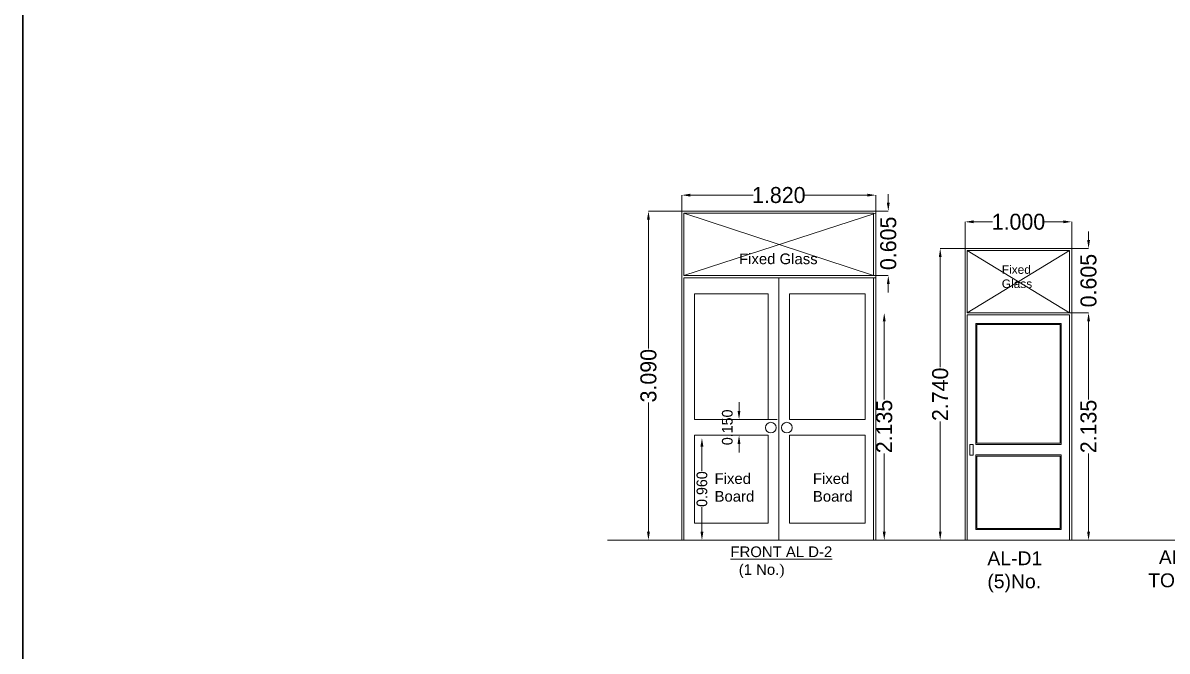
# Model space of a CAD drawing. Header units: millimetres. Extents: x 3614 to 12428, y -844 to 6844.
# Drawn here: x 5634.69 to 5645.43, y -779.26 to -773.36 of the extents above; entities that cross this region are included whole.
import ezdxf

# ---------------------------------------------------------------- set-up
doc = ezdxf.new("R2010")
doc.units = ezdxf.units.MM
doc.header["$LTSCALE"] = 40
doc.header["$MEASUREMENT"] = 0
doc.header["$PDMODE"] = 32
doc.header["$PDSIZE"] = 0.02
doc.linetypes.add('DASHED', pattern=[0.75, 0.5, -0.25])
doc.layers.get('Defpoints').update_dxf_attribs({"linetype": 'CONTINUOUS', "lineweight": 20})
for name, color, linetype, lineweight in [('Dim', 220, 'CONTINUOUS', 15), ('Door', 54, 'CONTINUOUS', 18), ('Dotted', 23, 'DASHED', 15), ('FLOOR FINISH', 10, 'CONTINUOUS', 15), ('TEXT', 7, 'CONTINUOUS', 20), ('Wall', 7, 'CONTINUOUS', 30)]:
    doc.layers.add(name, color=color, linetype=linetype, lineweight=lineweight)
doc.styles.add('DIM', font='arial.ttf')
doc.styles.add('L120', font='simplex.shx', dxfattribs={"height": 1})
doc.styles.add('Tabrej', font='GOTHIC.TTF')
doc.dimstyles.new('Tabrej', dxfattribs={"dimtxt": 0.5, "dimasz": 0.45, "dimexe": 0.18, "dimexo": 0.0625, "dimgap": 0.09, "dimtad": 0, "dimdec": 3, "dimzin": 0, "dimdsep": 46, "dimtxsty": 'Tabrej', "dimcen": 0, "dimclrd": 256, "dimclre": 256, "dimclrt": 7, "dimaunit": 1, "dimadec": 3, "dimazin": 0, "dimtfac": 1, "dimtdec": 3, "dimtofl": 0, "dimtmove": 0, "dimatfit": 3, "dimfxl": 0, "dimtolj": 1, "dimtzin": 0, "dimlwd": -1, "dimlwe": -1, "dimarcsym": 0})

# ---------------------------------------------------------------- blocks, each defined once
blk = doc.blocks.new('*D329')
at = {"layer": 'Defpoints', "color": 0, "ltscale": 0.05, "transparency": 16777216}
for p in [(5640.873, -775.128), (5640.56, -778.218), (5640.835, -778.218)]:
    blk.add_point(p, dxfattribs=at)
at = {"layer": 'Dim', "ltscale": 0.05, "transparency": 16777216}
for p, q in [((5640.873, -775.128), (5640.56, -775.128)), ((5640.56, -775.208), (5640.56, -776.419)), ((5640.56, -778.138), (5640.56, -776.926)), ((5640.835, -778.218), (5640.56, -778.218))]:
    blk.add_line(p, q, dxfattribs=at)
for points in [[(5640.546, -775.208), (5640.573, -775.208), (5640.56, -775.128)], [(5640.546, -778.138), (5640.573, -778.138), (5640.56, -778.218)]]:
    blk.add_solid(points, dxfattribs=at)
at = {"layer": 'Dim', "color": 7, "ltscale": 0.05, "transparency": 16777216, "insert": (5640.56, -776.673), "char_height": 0.15, "attachment_point": 5, "rotation": 90, "style": 'Tabrej'}
blk.add_mtext('\\A1;3.090', dxfattribs=at)
blk = doc.blocks.new('*D330')
at = {"layer": 'Defpoints', "color": 0, "ltscale": 0.05, "transparency": 16777216}
for p in [(5641.062, -777.258), (5641.062, -777.258), (5641.062, -778.218)]:
    blk.add_point(p, dxfattribs=at)
at = {"layer": 'Dim', "ltscale": 0.05, "transparency": 16777216}
for p, q in [((5641.062, -777.338), (5641.062, -777.569)), ((5641.062, -778.138), (5641.062, -777.907))]:
    blk.add_line(p, q, dxfattribs=at)
for points in [[(5641.048, -777.338), (5641.075, -777.338), (5641.062, -777.258)], [(5641.048, -778.138), (5641.075, -778.138), (5641.062, -778.218)]]:
    blk.add_solid(points, dxfattribs=at)
at = {"layer": 'Dim', "color": 7, "ltscale": 0.05, "transparency": 16777216, "insert": (5641.062, -777.738), "char_height": 0.1, "attachment_point": 5, "rotation": 90, "style": 'Tabrej'}
blk.add_mtext('\\A1;0.960', dxfattribs=at)
blk = doc.blocks.new('*D331')
at = {"layer": 'Defpoints', "color": 0, "ltscale": 0.05, "transparency": 16777216}
for p in [(5641.769, -777.083), (5641.41, -777.233), (5641.41, -777.233)]:
    blk.add_point(p, dxfattribs=at)
at = {"layer": 'Dim', "ltscale": 0.05, "transparency": 16777216}
for p, q in [((5641.41, -777.003), (5641.41, -776.923)), ((5641.769, -777.083), (5641.41, -777.083)), ((5641.41, -777.313), (5641.41, -777.393))]:
    blk.add_line(p, q, dxfattribs=at)
for points in [[(5641.396, -777.003), (5641.423, -777.003), (5641.41, -777.083)], [(5641.396, -777.313), (5641.423, -777.313), (5641.41, -777.233)]]:
    blk.add_solid(points, dxfattribs=at)
at = {"layer": 'Dim', "color": 7, "ltscale": 0.05, "transparency": 16777216, "insert": (5641.3, -777.158), "char_height": 0.1, "attachment_point": 5, "rotation": 90, "style": 'Tabrej'}
blk.add_mtext('\\A1;0.150', dxfattribs=at)
blk = doc.blocks.new('*D332')
at = {"layer": 'Defpoints', "color": 0, "ltscale": 0.05, "transparency": 16777216}
for p in [(5642.773, -776.083), (5642.773, -778.218), (5642.773, -778.218)]:
    blk.add_point(p, dxfattribs=at)
at = {"layer": 'Dim', "ltscale": 0.05, "transparency": 16777216}
for p, q in [((5642.773, -776.163), (5642.773, -776.897)), ((5642.773, -778.138), (5642.773, -777.403))]:
    blk.add_line(p, q, dxfattribs=at)
for points in [[(5642.759, -776.163), (5642.786, -776.163), (5642.773, -776.083)], [(5642.759, -778.138), (5642.786, -778.138), (5642.773, -778.218)]]:
    blk.add_solid(points, dxfattribs=at)
at = {"layer": 'Dim', "color": 7, "ltscale": 0.05, "transparency": 16777216, "insert": (5642.773, -777.15), "char_height": 0.15, "attachment_point": 5, "rotation": 90, "style": 'Tabrej'}
blk.add_mtext('\\A1;2.135', dxfattribs=at)
blk = doc.blocks.new('*D333')
at = {"layer": 'Defpoints', "color": 0, "ltscale": 0.05, "transparency": 16777216}
for p in [(5642.693, -774.977), (5640.873, -775.128), (5642.693, -775.128)]:
    blk.add_point(p, dxfattribs=at)
at = {"layer": 'Dim', "ltscale": 0.05, "transparency": 16777216}
for p, q in [((5640.873, -775.128), (5640.873, -774.977)), ((5640.953, -774.977), (5641.541, -774.977)), ((5642.613, -774.977), (5642.025, -774.977)), ((5642.693, -775.128), (5642.693, -774.977))]:
    blk.add_line(p, q, dxfattribs=at)
for points in [[(5640.953, -774.964), (5640.953, -774.991), (5640.873, -774.977)], [(5642.613, -774.964), (5642.613, -774.991), (5642.693, -774.977)]]:
    blk.add_solid(points, dxfattribs=at)
at = {"layer": 'Dim', "color": 7, "ltscale": 0.05, "transparency": 16777216, "insert": (5641.783, -774.977), "char_height": 0.15, "attachment_point": 5, "style": 'Tabrej'}
blk.add_mtext('\\A1;1.820', dxfattribs=at)
blk = doc.blocks.new('*D334')
at = {"layer": 'Defpoints', "color": 0, "ltscale": 0.05, "transparency": 16777216}
for p in [(5642.693, -775.128), (5642.811, -775.128), (5642.693, -775.733)]:
    blk.add_point(p, dxfattribs=at)
at = {"layer": 'Dim', "ltscale": 0.05, "transparency": 16777216}
for p, q in [((5642.811, -775.048), (5642.811, -774.968)), ((5642.693, -775.128), (5642.811, -775.128)), ((5642.693, -775.733), (5642.811, -775.733)), ((5642.811, -775.813), (5642.811, -775.893))]:
    blk.add_line(p, q, dxfattribs=at)
for points in [[(5642.797, -775.048), (5642.824, -775.048), (5642.811, -775.128)], [(5642.797, -775.813), (5642.824, -775.813), (5642.811, -775.733)]]:
    blk.add_solid(points, dxfattribs=at)
at = {"layer": 'Dim', "color": 7, "ltscale": 0.05, "transparency": 16777216, "insert": (5642.811, -775.43), "char_height": 0.15, "attachment_point": 5, "rotation": 90, "style": 'Tabrej'}
blk.add_mtext('\\A1;0.605', dxfattribs=at)
blk = doc.blocks.new('*D335')
at = {"layer": 'Defpoints', "color": 0, "ltscale": 0.05, "transparency": 16777216}
for p in [(5644.532, -775.228), (5643.532, -775.478), (5644.532, -775.478)]:
    blk.add_point(p, dxfattribs=at)
at = {"layer": 'Dim', "ltscale": 0.05, "transparency": 16777216}
for p, q in [((5643.532, -775.478), (5643.532, -775.228)), ((5643.612, -775.228), (5643.79, -775.228)), ((5644.452, -775.228), (5644.274, -775.228)), ((5644.532, -775.478), (5644.532, -775.228))]:
    blk.add_line(p, q, dxfattribs=at)
for points in [[(5643.612, -775.214), (5643.612, -775.241), (5643.532, -775.228)], [(5644.452, -775.214), (5644.452, -775.241), (5644.532, -775.228)]]:
    blk.add_solid(points, dxfattribs=at)
at = {"layer": 'Dim', "color": 7, "ltscale": 0.05, "transparency": 16777216, "insert": (5644.032, -775.228), "char_height": 0.15, "attachment_point": 5, "style": 'Tabrej'}
blk.add_mtext('\\A1;1.000', dxfattribs=at)
blk = doc.blocks.new('*D336')
at = {"layer": 'Defpoints', "color": 0, "ltscale": 0.05, "transparency": 16777216}
for p in [(5644.532, -775.478), (5644.512, -776.083), (5644.69, -776.083)]:
    blk.add_point(p, dxfattribs=at)
at = {"layer": 'Dim', "ltscale": 0.05, "transparency": 16777216}
for p, q in [((5644.69, -775.398), (5644.69, -775.318)), ((5644.532, -775.478), (5644.69, -775.478)), ((5644.512, -776.083), (5644.69, -776.083)), ((5644.69, -776.163), (5644.69, -776.243))]:
    blk.add_line(p, q, dxfattribs=at)
for points in [[(5644.677, -775.398), (5644.704, -775.398), (5644.69, -775.478)], [(5644.677, -776.163), (5644.704, -776.163), (5644.69, -776.083)]]:
    blk.add_solid(points, dxfattribs=at)
at = {"layer": 'Dim', "color": 7, "ltscale": 0.05, "transparency": 16777216, "insert": (5644.69, -775.78), "char_height": 0.15, "attachment_point": 5, "rotation": 90, "style": 'Tabrej'}
blk.add_mtext('\\A1;0.605', dxfattribs=at)
blk = doc.blocks.new('*D337')
at = {"layer": 'Defpoints', "color": 0, "ltscale": 0.05, "transparency": 16777216}
for p in [(5644.512, -776.083), (5644.69, -776.083), (5644.532, -778.218)]:
    blk.add_point(p, dxfattribs=at)
at = {"layer": 'Dim', "ltscale": 0.05, "transparency": 16777216}
for p, q in [((5644.512, -776.083), (5644.69, -776.083)), ((5644.69, -776.163), (5644.69, -776.897)), ((5644.69, -778.138), (5644.69, -777.403)), ((5644.532, -778.218), (5644.69, -778.218))]:
    blk.add_line(p, q, dxfattribs=at)
for points in [[(5644.677, -776.163), (5644.704, -776.163), (5644.69, -776.083)], [(5644.677, -778.138), (5644.704, -778.138), (5644.69, -778.218)]]:
    blk.add_solid(points, dxfattribs=at)
at = {"layer": 'Dim', "color": 7, "ltscale": 0.05, "transparency": 16777216, "insert": (5644.69, -777.15), "char_height": 0.15, "attachment_point": 5, "rotation": 90, "style": 'Tabrej'}
blk.add_mtext('\\A1;2.135', dxfattribs=at)
blk = doc.blocks.new('*D338')
at = {"layer": 'Defpoints', "color": 0, "ltscale": 0.05, "transparency": 16777216}
for p in [(5643.532, -775.478), (5643.298, -778.218), (5643.532, -778.218)]:
    blk.add_point(p, dxfattribs=at)
at = {"layer": 'Dim', "ltscale": 0.05, "transparency": 16777216}
for p, q in [((5643.532, -775.478), (5643.298, -775.478)), ((5643.298, -775.558), (5643.298, -776.594)), ((5643.298, -778.138), (5643.298, -777.102)), ((5643.532, -778.218), (5643.298, -778.218))]:
    blk.add_line(p, q, dxfattribs=at)
for points in [[(5643.285, -775.558), (5643.311, -775.558), (5643.298, -775.478)], [(5643.285, -778.138), (5643.311, -778.138), (5643.298, -778.218)]]:
    blk.add_solid(points, dxfattribs=at)
at = {"layer": 'Dim', "color": 7, "ltscale": 0.05, "transparency": 16777216, "insert": (5643.298, -776.848), "char_height": 0.15, "attachment_point": 5, "rotation": 90, "style": 'Tabrej'}
blk.add_mtext('\\A1;2.740', dxfattribs=at)

msp = doc.modelspace()

# ---------------------------------------------------------------- linework, layer by layer
at = {"layer": 'Door', "ltscale": 0.05}
for p, q in [((5640.8731, -775.1276), (5640.8731, -778.2176)), ((5642.6931, -775.1276), (5640.8731, -775.1276)), ((5642.6931, -775.1276), (5642.6931, -778.2176)), ((5640.8931, -775.1476), (5640.8931, -775.7326)), ((5642.6731, -775.1476), (5640.8931, -775.1476)), ((5642.6731, -775.1476), (5642.6731, -775.7326)), ((5640.8931, -775.7326), (5642.6931, -775.7326)), ((5640.8931, -775.7526), (5642.6931, -775.7526)), ((5640.8931, -775.7526), (5640.8931, -778.2176)), ((5641.7831, -775.7526), (5641.7831, -778.2176)), ((5642.6731, -775.7526), (5642.6731, -778.2176)), ((5640.9931, -775.9026), (5641.6831, -775.9026)), ((5641.8831, -775.9026), (5642.5931, -775.9026)), ((5640.8731, -778.2176), (5642.6931, -778.2176))]:
    msp.add_line(p, q, dxfattribs=at)
for points in [[(5643.5323, -775.4776), (5644.5323, -775.4776), (5644.5323, -778.2176), (5643.5323, -778.2176)], [(5643.6323, -776.1826), (5644.4323, -776.1826), (5644.4323, -777.3176), (5643.6323, -777.3176)], [(5643.6423, -776.1926), (5644.4223, -776.1926), (5644.4223, -777.3076), (5643.6423, -777.3076)], [(5643.5773, -777.3197), (5643.6073, -777.3197), (5643.6073, -777.4197), (5643.5773, -777.4197)], [(5643.6323, -777.4176), (5644.4323, -777.4176), (5644.4323, -778.1176), (5643.6323, -778.1176)], [(5643.6423, -777.4276), (5644.4223, -777.4276), (5644.4223, -778.1076), (5643.6423, -778.1076)]]:
    msp.add_lwpolyline(points, close=True, dxfattribs=at)
for points in [[(5644.5123, -776.0826), (5643.5523, -776.0826), (5643.5523, -775.4976), (5644.5123, -775.4976), (5644.5123, -776.0826)], [(5640.9931, -775.9026), (5640.9931, -777.0829), (5641.6831, -777.0829), (5641.6831, -775.9026)], [(5641.8831, -775.9026), (5641.8831, -777.0829), (5642.5931, -777.0829), (5642.5931, -775.9026)], [(5643.5523, -778.2176), (5643.5523, -776.1026), (5644.5123, -776.1026), (5644.5123, -778.2176)], [(5641.6831, -778.0579), (5641.6831, -777.2329), (5640.9931, -777.2329), (5640.9931, -778.0579), (5641.6831, -778.0579)]]:
    msp.add_lwpolyline(points, dxfattribs=at)
at = {"layer": 'Door', "linetype": 'Continuous', "ltscale": 0.05}
msp.add_lwpolyline([(5641.8831, -778.0579), (5642.5931, -778.0579), (5642.5931, -777.2329), (5641.8831, -777.2329), (5641.8831, -778.0579)], dxfattribs=at)
at = {"layer": 'Door', "ltscale": 0.05}
for centre in [(5641.7088, -777.1609), (5641.8588, -777.1609)]:
    msp.add_circle(centre, 0.05, dxfattribs=at)
at = {"layer": 'Dotted', "ltscale": 0.15}
for p, q in [((5640.8931, -775.1476), (5642.6731, -775.7326)), ((5642.6931, -775.1476), (5640.8931, -775.7326)), ((5644.5123, -775.4976), (5643.5523, -776.0826)), ((5643.5523, -775.4976), (5644.5123, -776.0826))]:
    msp.add_line(p, q, dxfattribs=at)
at = {"layer": 'FLOOR FINISH', "ltscale": 0.05}
msp.add_line((5640.176, -778.2176), (5660.568, -778.2176), dxfattribs=at)
at = {"layer": 'Wall', "ltscale": 0.05}
msp.add_lwpolyline([(5665.3618, -763.17), (5634.6886, -763.17), (5634.6886, -804.084), (5665.3618, -804.084)], close=True, dxfattribs=at)

# ---------------------------------------------------------------- texts
at = {"layer": 'TEXT', "char_height": 0.1, "width": 6.84177, "attachment_point": 1, "rotation": 0, "style": 'DIM'}
for s, insert in [('Fixed Glass', (5641.41, -775.5255)), ('Fixed \\PBoard', (5641.1802, -777.5894)), ('Fixed \\PBoard', (5642.1032, -777.5894))]:
    msp.add_mtext(s, dxfattribs=dict(at, insert=insert))
at = {"layer": 'TEXT', "ltscale": 0.05, "insert": (5643.8757, -775.6362), "char_height": 0.08, "width": 0.399326, "attachment_point": 1, "style": 'L120'}
msp.add_mtext('{\\fArial|b0|i0|c0|p34;Fixed Glass}', dxfattribs=at)
at = {"layer": 'TEXT', "ltscale": 0.05, "attachment_point": 1, "rotation": 0, "style": 'DIM'}
for s, insert, char_height, width in [('{\\L FRONT AL D-2}\\P   (1 No{\\fTimes New Roman|b0|i0|c0|p18;.)}', (5641.2909, -778.2765), 0.1, 6.84177), ('AL-D1\\P(5)No.', (5643.7405, -778.3224), 0.13, 2.494817), ('    AL-D3\\P  TOILET(2)No.', (5645.1484, -778.3128), 0.13, 1.940044)]:
    msp.add_mtext(s, dxfattribs=dict(at, insert=insert, char_height=char_height, width=width))

# ---------------------------------------------------------------- dimensions: what is measured, and where the dimension line sits
at = {"layer": 'Dim', "ltscale": 0.05}
for base, p1, p2, picture, middle in [((5642.6931, -774.9774), (5640.8731, -775.1276), (5642.6931, -775.1276), '*D333', (5641.7831, -774.9774)), ((5644.5323, -775.2278), (5643.5323, -775.4776), (5644.5323, -775.4776), '*D335', (5644.0323, -775.2278))]:
    dim = msp.add_linear_dim(base=base, p1=p1, p2=p2, dimstyle='Tabrej', override={"dimtxt": 0.15, "dimasz": 0.08, "dimexe": 0, "dimexo": 0, "dimgap": 0, "dimpost": '\\X', "dimsah": 1, "dimdle": 0.2, "dimtmove": 2}, dxfattribs=at)
    dim.commit()
    dim.dimension.update_dxf_attribs({"geometry": picture, "text_midpoint": middle})
for base, p1, p2, override, picture, middle in [((5642.8106, -775.1276), (5642.6931, -775.7326), (5642.6931, -775.1276), {"dimtxt": 0.15, "dimasz": 0.08, "dimexe": 0, "dimexo": 0, "dimgap": 0, "dimpost": '\\X', "dimsah": 1, "dimdle": 0.2, "dimtmove": 2}, '*D334', (5642.8106, -775.4301)), ((5640.5598, -778.2176), (5640.8731, -775.1276), (5640.8352, -778.2176), {"dimtxt": 0.15, "dimasz": 0.08, "dimexe": 0, "dimexo": 0, "dimgap": 0, "dimpost": '\\X', "dimsah": 1, "dimdle": 0.2, "dimtmove": 2}, '*D329', (5640.5598, -776.6726)), ((5644.6904, -776.0826), (5644.5323, -775.4776), (5644.5123, -776.0826), {"dimtxt": 0.15, "dimasz": 0.08, "dimexe": 0, "dimexo": 0, "dimgap": 0, "dimpost": '\\X', "dimsah": 1, "dimdle": 0.2, "dimtmove": 2}, '*D336', (5644.6904, -775.7801)), ((5643.298, -778.2176), (5643.5323, -775.4776), (5643.5323, -778.2176), {"dimtxt": 0.15, "dimasz": 0.08, "dimexe": 0, "dimexo": 0, "dimgap": 0, "dimpost": '\\X', "dimsah": 1, "dimdle": 0.2, "dimtmove": 2}, '*D338', (5643.298, -776.8476)), ((5642.7726, -778.2176), (5642.7726, -776.0826), (5642.7726, -778.2176), {"dimtxt": 0.15, "dimasz": 0.08, "dimexe": 0, "dimexo": 0, "dimgap": 0, "dimpost": '\\X', "dimsah": 1, "dimdle": 0.2, "dimtmove": 2}, '*D332', (5642.7726, -777.1501)), ((5644.6904, -776.0826), (5644.5323, -778.2176), (5644.5123, -776.0826), {"dimtxt": 0.15, "dimasz": 0.08, "dimexe": 0, "dimexo": 0, "dimgap": 0, "dimpost": '\\X', "dimsah": 1, "dimdle": 0.2, "dimtmove": 2}, '*D337', (5644.6904, -777.1501)), ((5641.0617, -777.2579), (5641.0617, -778.2176), (5641.0617, -777.2579), {"dimtxt": 0.1, "dimasz": 0.08, "dimexe": 0, "dimexo": 0, "dimgap": 0, "dimpost": '\\X', "dimsah": 1, "dimdle": 0.2, "dimtmove": 2}, '*D330', (5641.0617, -777.7377))]:
    dim = msp.add_linear_dim(base=base, p1=p1, p2=p2, angle=90, dimstyle='Tabrej', override=override, dxfattribs=at)
    dim.commit()
    dim.dimension.update_dxf_attribs({"geometry": picture, "text_midpoint": middle})
dim = msp.add_linear_dim(base=(5641.4096, -777.2329), p1=(5641.769, -777.0829), p2=(5641.4096, -777.2329), angle=90, dimstyle='Tabrej', override={"dimtxt": 0.1, "dimasz": 0.08, "dimexe": 0, "dimexo": 0, "dimgap": 0, "dimpost": '\\X', "dimsah": 1, "dimdle": 0.2, "dimtmove": 2}, dxfattribs=at)
dim.commit()
dim.dimension.update_dxf_attribs({"geometry": '*D331', "text_midpoint": (5641.3001, -777.1579), "dimtype": 160})

doc.saveas('drawing.dxf')
